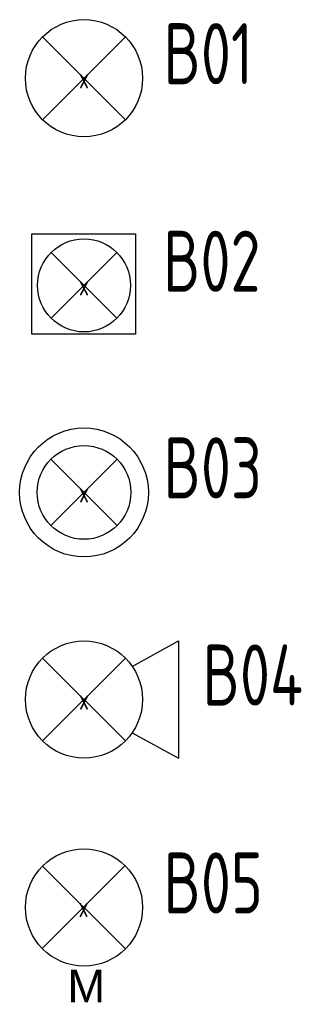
# Model space of a CAD drawing. Header units: metres. Extents: x -162 to 83385, y -62392 to -1971.
# Drawn here: x -35 to 658, y -24401 to -21987 of the extents above; entities that cross this region are included whole.
import ezdxf
from ezdxf.enums import TextEntityAlignment as Align
from ezdxf.lldxf.tags import DXFTag

# ---------------------------------------------------------------- set-up
doc = ezdxf.new("R2010")
doc.units = ezdxf.units.M
doc.header["$LTSCALE"] = 0.5
for name, color, linetype, lineweight in [('ELIN_Attribut_01_Produkt_ID', 7, 'Continuous', 0), ('ELIN_Attribut_02_Stromkreis', 7, 'Continuous', 0), ('ELIN_Attribut_03_Verteilerbereich', 7, 'Continuous', 0), ('ELIN_Attribut_04_Montagehoehe', 7, 'Continuous', 0), ('ELIN_Attribut_05_Montageart', 7, 'Continuous', 0), ('ELIN_Attribut_06_Tuernummer', 7, 'Continuous', 0), ('ELIN_Attribut_07_Bemerkung', 7, 'Continuous', 0), ('ELIN_Attribut_08_Adresse', 7, 'Continuous', 0), ('ELIN_Attribut_10_AKZ1', 7, 'Continuous', 0), ('ELIN_Attribut_11_AKZ2', 7, 'Continuous', 0), ('ELIN_Attribut_12_Sonstiges1', 7, 'Continuous', 0), ('ELIN_Attribut_13_Sonstiges2', 7, 'Continuous', 0), ('ELIN_Attribut_14_Bauteil', 7, 'Continuous', 0), ('ELIN_Attribut_15_Ebene', 7, 'Continuous', 0), ('ELIN_Attribut_16_Raumnummer', 7, 'Continuous', 0), ('ELIN_Attribut_17_Raumname', 7, 'Continuous', 0), ('ELIN_Attribut_18_Montageabschnitt', 7, 'Continuous', 0), ('ELIN_Attribut_Basispunkt', 2, 'Continuous', 0), ('ELIN_Attribute_GEMOS', 11, 'Continuous', 0), ('ELIN_BMA_BO_Brandmeldeanlage', 10, 'Continuous', 0), ('ELIN_BMA_DE_Brandmeldeanlage', 10, 'Continuous', 0)]:
    doc.layers.add(name, color=color, linetype=linetype, lineweight=lineweight)
doc.layers.get('0').off()
doc.styles.add('ELIN_Attribute', font='isocp.shx', dxfattribs={"width": 0.8})
tags = doc.linetypes.add('STRICHPUNKT2', pattern=[12.7, 6.35, -3.175, 0, -3.175]).pattern_tags.tags
tags[10:11] = [DXFTag(74, 4), DXFTag(75, 0), DXFTag(340, '0'), DXFTag(46, 1.0), DXFTag(50, 0.0), DXFTag(44, 0.0), DXFTag(45, 0.0)]
tags[8:9] = [DXFTag(74, 4), DXFTag(75, 0), DXFTag(340, '0'), DXFTag(46, 1.0), DXFTag(50, 0.0), DXFTag(44, 0.0), DXFTag(45, 0.0)]
tags[6:7] = [DXFTag(74, 4), DXFTag(75, 0), DXFTag(340, '0'), DXFTag(46, 1.0), DXFTag(50, 0.0), DXFTag(44, 0.0), DXFTag(45, 0.0)]
tags[4:5] = [DXFTag(74, 4), DXFTag(75, 0), DXFTag(340, '0'), DXFTag(46, 1.0), DXFTag(50, 0.0), DXFTag(44, 0.0), DXFTag(45, 0.0)]

# ---------------------------------------------------------------- blocks, each defined once
blk = doc.blocks.new('ELIN_BMA_optischer Rauchmelder')
at = {"color": 0}
for p, q in [((-101.8, 101.8), (101.8, -101.8)), ((-101.8, -101.8), (101.8, 101.8))]:
    blk.add_line(p, q, dxfattribs=at)
blk.add_circle((0, 0), 144, dxfattribs=at)
at = {"layer": 'ELIN_Attribut_01_Produkt_ID', "style": 'ELIN_Attribute', "width": 0.8, "flags": 8}
blk.add_attdef('01_PRODUKT_ID', (195.8, -14.6, 0), '', height=150, dxfattribs=at)
at = {"layer": 'ELIN_Attribut_02_Stromkreis', "style": 'ELIN_Attribute', "width": 0.8, "flags": 8}
blk.add_attdef('02_STROMKREIS', (195.8, 185.4, 0), '', height=150, dxfattribs=at)
at = {"layer": 'ELIN_Attribut_03_Verteilerbereich', "style": 'ELIN_Attribute', "width": 0.8, "flags": 8}
blk.add_attdef('03_VERTEILERBEREICH', (195.8, -404.4, 0), '', height=125, dxfattribs=at)
at = {"layer": 'ELIN_Attribut_04_Montagehoehe', "style": 'ELIN_Attribute', "width": 0.8, "flags": 8}
blk.add_attdef('04_MONTAGEHOEHE', text='', height=125, dxfattribs=at).set_placement((-209.7, -14.6, 0), align=Align.RIGHT)
at = {"layer": 'ELIN_Attribut_05_Montageart', "style": 'ELIN_Attribute', "width": 0.8, "flags": 8}
blk.add_attdef('05_MONTAGEART', (195.8, -204.4, 0), '', height=125, dxfattribs=at)
at = {"layer": 'ELIN_Attribut_06_Tuernummer', "style": 'ELIN_Attribute', "width": 0.8, "flags": 8}
blk.add_attdef('06_TUERNUMMER', text='', height=125, dxfattribs=at).set_placement((-209.7, -214.6, 0), align=Align.RIGHT)
at = {"layer": 'ELIN_Attribut_07_Bemerkung', "style": 'ELIN_Attribute', "width": 0.8, "flags": 8}
blk.add_attdef('07_BEMERKUNG', (198.4, -844.5, 0), '', height=125, dxfattribs=at)
at = {"layer": 'ELIN_Attribut_08_Adresse', "style": 'ELIN_Attribute', "width": 0.8, "flags": 8}
blk.add_attdef('08_ADRESSE', (198.4, -1100.6, 0), '', height=125, dxfattribs=at)
at = {"layer": 'ELIN_Attribut_10_AKZ1', "style": 'ELIN_Attribute', "width": 0.8, "flags": 8}
blk.add_attdef('10_AKZ1', (195.8, -1466.6, 0), '', height=125, dxfattribs=at)
at = {"layer": 'ELIN_Attribut_11_AKZ2', "style": 'ELIN_Attribute', "width": 0.8, "flags": 8}
blk.add_attdef('11_AKZ2', (195.8, -1622.9, 0), '', height=125, dxfattribs=at)
at = {"layer": 'ELIN_Attribut_12_Sonstiges1', "style": 'ELIN_Attribute', "width": 0.8, "flags": 8}
blk.add_attdef('12_SONSTIGES1', (198.4, -2000.7, 0), '', height=125, dxfattribs=at)
at = {"layer": 'ELIN_Attribut_13_Sonstiges2', "style": 'ELIN_Attribute', "width": 0.8, "flags": 8}
blk.add_attdef('13_SONSTIGES2', (198.4, -2151.6, 0), '', height=125, dxfattribs=at)
at = {"layer": 'ELIN_Attribut_14_Bauteil', "style": 'ELIN_Attribute', "width": 0.8, "flags": 8}
blk.add_attdef('14_BAUTEIL', (198.4, -2971.1, 0), '', height=125, dxfattribs=at)
at = {"layer": 'ELIN_Attribut_15_Ebene', "style": 'ELIN_Attribute', "width": 0.8, "flags": 8}
blk.add_attdef('15_EBENE', (198.4, -3118.3, 0), '', height=125, dxfattribs=at)
at = {"layer": 'ELIN_Attribut_16_Raumnummer', "style": 'ELIN_Attribute', "width": 0.8, "flags": 8}
blk.add_attdef('16_RAUMNUMMER', (198.4, -3312.6, 0), '', height=125, dxfattribs=at)
at = {"layer": 'ELIN_Attribut_17_Raumname', "style": 'ELIN_Attribute', "width": 0.8, "flags": 8}
blk.add_attdef('17_RAUMNAME', (198.4, -3469.1, 0), '', height=125, dxfattribs=at)
at = {"layer": 'ELIN_Attribut_18_Montageabschnitt', "style": 'ELIN_Attribute', "width": 0.8, "flags": 8}
blk.add_attdef('18_MONTAGEABSCHNITT', (198.4, -3670.1, 0), '', height=125, dxfattribs=at)
at = {"layer": 'ELIN_Attribut_Basispunkt', "style": 'ELIN_Attribute', "width": 0.8, "flags": 8}
blk.add_attdef('Basispunkt', text='', height=50, dxfattribs=at).set_placement((0, 0), align=Align.MIDDLE)
at = {"layer": 'ELIN_Attribute_GEMOS', "style": 'ELIN_Attribute', "width": 0.6, "flags": 8}
for tag, p in [('G01_PRO02ID', (1620.5, 183.6)), ('G02_BEZEICHNUNG', (1620.5, -14.6, 0)), ('G03_DESCRIPTION', (1620.5, -204.4, 0)), ('G04_GEMOS-SYMBOL', (1623.8, -404.4, 0)), ('G05_GEMOS-TYP', (1623.8, -604.4, 0)), ('G06_ORTSKENNUNG', (1620.5, -804.4, 0)), ('G08_FREI1', (1620.5, -1004.4, 0)), ('G08_FREI2', (1620.5, -1204.4, 0))]:
    blk.add_attdef(tag, p, '', height=125, dxfattribs=at)
blk = doc.blocks.new('ELIN_BMA_ZWD-Melder')
at = {"color": 0}
for p, q in [((-80.9, 80.9), (80.9, -80.9)), ((80.9, 80.9), (-80.9, -80.9))]:
    blk.add_line(p, q, dxfattribs=at)
at = {"color": 0, "linetype": 'STRICHPUNKT2'}
blk.add_lwpolyline([(-128.5, 126.3), (126.3, 126.3), (126.3, -120.1), (-128.5, -120.1)], close=True, dxfattribs=at)
at = {"color": 0}
blk.add_circle((0, 0), 114.4, dxfattribs=at)
at = {"layer": 'ELIN_Attribut_01_Produkt_ID', "style": 'ELIN_Attribute', "width": 0.8, "flags": 8}
blk.add_attdef('01_PRODUKT_ID', (194.7, -15.7, 0), '', height=150, dxfattribs=at)
at = {"layer": 'ELIN_Attribut_02_Stromkreis', "style": 'ELIN_Attribute', "width": 0.8, "flags": 8}
blk.add_attdef('02_STROMKREIS', (194.7, 184.3, 0), '', height=150, dxfattribs=at)
at = {"layer": 'ELIN_Attribut_03_Verteilerbereich', "style": 'ELIN_Attribute', "width": 0.8, "flags": 8}
blk.add_attdef('03_VERTEILERBEREICH', (194.7, -405.5, 0), '', height=125, dxfattribs=at)
at = {"layer": 'ELIN_Attribut_04_Montagehoehe', "style": 'ELIN_Attribute', "width": 0.8, "flags": 8}
blk.add_attdef('04_MONTAGEHOEHE', text='', height=125, dxfattribs=at).set_placement((-210.8, -15.7, 0), align=Align.RIGHT)
at = {"layer": 'ELIN_Attribut_05_Montageart', "style": 'ELIN_Attribute', "width": 0.8, "flags": 8}
blk.add_attdef('05_MONTAGEART', (194.7, -205.5, 0), '', height=125, dxfattribs=at)
at = {"layer": 'ELIN_Attribut_06_Tuernummer', "style": 'ELIN_Attribute', "width": 0.8, "flags": 8}
blk.add_attdef('06_TUERNUMMER', text='', height=125, dxfattribs=at).set_placement((-210.8, -215.7, 0), align=Align.RIGHT)
at = {"layer": 'ELIN_Attribut_07_Bemerkung', "style": 'ELIN_Attribute', "width": 0.8, "flags": 8}
blk.add_attdef('07_BEMERKUNG', (197.3, -845.6, 0), '', height=125, dxfattribs=at)
at = {"layer": 'ELIN_Attribut_08_Adresse', "style": 'ELIN_Attribute', "width": 0.8, "flags": 8}
blk.add_attdef('08_ADRESSE', (197.3, -1101.7, 0), '', height=125, dxfattribs=at)
at = {"layer": 'ELIN_Attribut_10_AKZ1', "style": 'ELIN_Attribute', "width": 0.8, "flags": 8}
blk.add_attdef('10_AKZ1', (194.7, -1467.7, 0), '', height=125, dxfattribs=at)
at = {"layer": 'ELIN_Attribut_11_AKZ2', "style": 'ELIN_Attribute', "width": 0.8, "flags": 8}
blk.add_attdef('11_AKZ2', (194.7, -1624, 0), '', height=125, dxfattribs=at)
at = {"layer": 'ELIN_Attribut_12_Sonstiges1', "style": 'ELIN_Attribute', "width": 0.8, "flags": 8}
blk.add_attdef('12_SONSTIGES1', (197.3, -2001.8, 0), '', height=125, dxfattribs=at)
at = {"layer": 'ELIN_Attribut_13_Sonstiges2', "style": 'ELIN_Attribute', "width": 0.8, "flags": 8}
blk.add_attdef('13_SONSTIGES2', (197.3, -2152.7, 0), '', height=125, dxfattribs=at)
at = {"layer": 'ELIN_Attribut_14_Bauteil', "style": 'ELIN_Attribute', "width": 0.8, "flags": 8}
blk.add_attdef('14_BAUTEIL', (197.3, -2972.2, 0), '', height=125, dxfattribs=at)
at = {"layer": 'ELIN_Attribut_15_Ebene', "style": 'ELIN_Attribute', "width": 0.8, "flags": 8}
blk.add_attdef('15_EBENE', (197.3, -3119.4, 0), '', height=125, dxfattribs=at)
at = {"layer": 'ELIN_Attribut_16_Raumnummer', "style": 'ELIN_Attribute', "width": 0.8, "flags": 8}
blk.add_attdef('16_RAUMNUMMER', (197.3, -3313.7, 0), '', height=125, dxfattribs=at)
at = {"layer": 'ELIN_Attribut_17_Raumname', "style": 'ELIN_Attribute', "width": 0.8, "flags": 8}
blk.add_attdef('17_RAUMNAME', (197.3, -3470.2, 0), '', height=125, dxfattribs=at)
at = {"layer": 'ELIN_Attribut_18_Montageabschnitt', "style": 'ELIN_Attribute', "width": 0.8, "flags": 8}
blk.add_attdef('18_MONTAGEABSCHNITT', (197.3, -3671.2, 0), '', height=125, dxfattribs=at)
at = {"layer": 'ELIN_Attribut_Basispunkt', "style": 'ELIN_Attribute', "width": 0.8, "flags": 8}
blk.add_attdef('Basispunkt', text='', height=50, dxfattribs=at).set_placement((0, 0), align=Align.MIDDLE)
at = {"layer": 'ELIN_Attribute_GEMOS', "style": 'ELIN_Attribute', "width": 0.6, "flags": 8}
for tag, p in [('G01_PRO02ID', (1619.4, 182.5)), ('G02_BEZEICHNUNG', (1619.4, -15.7, 0)), ('G03_DESCRIPTION', (1619.4, -205.5, 0)), ('G04_GEMOS-SYMBOL', (1622.7, -405.5, 0)), ('G05_GEMOS-TYP', (1622.7, -605.5, 0)), ('G06_ORTSKENNUNG', (1619.4, -805.5, 0)), ('G08_FREI1', (1619.4, -1005.5, 0)), ('G08_FREI2', (1619.4, -1205.5, 0))]:
    blk.add_attdef(tag, p, '', height=125, dxfattribs=at)
blk = doc.blocks.new('ELIN_BMA_ZWB-Melder')
at = {"color": 0}
for p, q in [((-81.5, -81.5), (81.5, 81.5)), ((-81.5, 81.5), (81.5, -81.5))]:
    blk.add_line(p, q, dxfattribs=at)
for radius in [158.4, 115.2]:
    blk.add_circle((0, 0), radius, dxfattribs=at)
at = {"layer": 'ELIN_Attribut_01_Produkt_ID', "style": 'ELIN_Attribute', "width": 0.8, "flags": 8}
blk.add_attdef('01_PRODUKT_ID', (195.8, -14.6, 0), '', height=150, dxfattribs=at)
at = {"layer": 'ELIN_Attribut_02_Stromkreis', "style": 'ELIN_Attribute', "width": 0.8, "flags": 8}
blk.add_attdef('02_STROMKREIS', (195.8, 185.4, 0), '', height=150, dxfattribs=at)
at = {"layer": 'ELIN_Attribut_03_Verteilerbereich', "style": 'ELIN_Attribute', "width": 0.8, "flags": 8}
blk.add_attdef('03_VERTEILERBEREICH', (195.8, -404.4, 0), '', height=125, dxfattribs=at)
at = {"layer": 'ELIN_Attribut_04_Montagehoehe', "style": 'ELIN_Attribute', "width": 0.8, "flags": 8}
blk.add_attdef('04_MONTAGEHOEHE', text='', height=125, dxfattribs=at).set_placement((-209.7, -14.6, 0), align=Align.RIGHT)
at = {"layer": 'ELIN_Attribut_05_Montageart', "style": 'ELIN_Attribute', "width": 0.8, "flags": 8}
blk.add_attdef('05_MONTAGEART', (195.8, -204.4, 0), '', height=125, dxfattribs=at)
at = {"layer": 'ELIN_Attribut_06_Tuernummer', "style": 'ELIN_Attribute', "width": 0.8, "flags": 8}
blk.add_attdef('06_TUERNUMMER', text='', height=125, dxfattribs=at).set_placement((-209.7, -214.6, 0), align=Align.RIGHT)
at = {"layer": 'ELIN_Attribut_07_Bemerkung', "style": 'ELIN_Attribute', "width": 0.8, "flags": 8}
blk.add_attdef('07_BEMERKUNG', (198.4, -844.5, 0), '', height=125, dxfattribs=at)
at = {"layer": 'ELIN_Attribut_08_Adresse', "style": 'ELIN_Attribute', "width": 0.8, "flags": 8}
blk.add_attdef('08_ADRESSE', (198.4, -1100.6, 0), '', height=125, dxfattribs=at)
at = {"layer": 'ELIN_Attribut_10_AKZ1', "style": 'ELIN_Attribute', "width": 0.8, "flags": 8}
blk.add_attdef('10_AKZ1', (195.8, -1466.6, 0), '', height=125, dxfattribs=at)
at = {"layer": 'ELIN_Attribut_11_AKZ2', "style": 'ELIN_Attribute', "width": 0.8, "flags": 8}
blk.add_attdef('11_AKZ2', (195.8, -1622.9, 0), '', height=125, dxfattribs=at)
at = {"layer": 'ELIN_Attribut_12_Sonstiges1', "style": 'ELIN_Attribute', "width": 0.8, "flags": 8}
blk.add_attdef('12_SONSTIGES1', (198.4, -2000.7, 0), '', height=125, dxfattribs=at)
at = {"layer": 'ELIN_Attribut_13_Sonstiges2', "style": 'ELIN_Attribute', "width": 0.8, "flags": 8}
blk.add_attdef('13_SONSTIGES2', (198.4, -2151.6, 0), '', height=125, dxfattribs=at)
at = {"layer": 'ELIN_Attribut_14_Bauteil', "style": 'ELIN_Attribute', "width": 0.8, "flags": 8}
blk.add_attdef('14_BAUTEIL', (198.4, -2971.1, 0), '', height=125, dxfattribs=at)
at = {"layer": 'ELIN_Attribut_15_Ebene', "style": 'ELIN_Attribute', "width": 0.8, "flags": 8}
blk.add_attdef('15_EBENE', (198.4, -3118.3, 0), '', height=125, dxfattribs=at)
at = {"layer": 'ELIN_Attribut_16_Raumnummer', "style": 'ELIN_Attribute', "width": 0.8, "flags": 8}
blk.add_attdef('16_RAUMNUMMER', (198.4, -3312.6, 0), '', height=125, dxfattribs=at)
at = {"layer": 'ELIN_Attribut_17_Raumname', "style": 'ELIN_Attribute', "width": 0.8, "flags": 8}
blk.add_attdef('17_RAUMNAME', (198.4, -3469.1, 0), '', height=125, dxfattribs=at)
at = {"layer": 'ELIN_Attribut_18_Montageabschnitt', "style": 'ELIN_Attribute', "width": 0.8, "flags": 8}
blk.add_attdef('18_MONTAGEABSCHNITT', (198.4, -3670.1, 0), '', height=125, dxfattribs=at)
at = {"layer": 'ELIN_Attribut_Basispunkt', "style": 'ELIN_Attribute', "width": 0.8, "flags": 8}
blk.add_attdef('Basispunkt', text='', height=50, dxfattribs=at).set_placement((0, 0), align=Align.MIDDLE)
at = {"layer": 'ELIN_Attribute_GEMOS', "style": 'ELIN_Attribute', "width": 0.6, "flags": 8}
for tag, p in [('G01_PRO02ID', (1620.5, 183.6)), ('G02_BEZEICHNUNG', (1620.5, -14.6, 0)), ('G03_DESCRIPTION', (1620.5, -204.4, 0)), ('G04_GEMOS-SYMBOL', (1623.8, -404.4, 0)), ('G05_GEMOS-TYP', (1623.8, -604.4, 0)), ('G06_ORTSKENNUNG', (1620.5, -804.4, 0)), ('G08_FREI1', (1620.5, -1004.4, 0)), ('G08_FREI2', (1620.5, -1204.4, 0))]:
    blk.add_attdef(tag, p, '', height=125, dxfattribs=at)
blk = doc.blocks.new('ELIN_BMA_Brandmelder mit Sirene')
at = {"color": 0}
for p, q in [((118.7, 81.5), (232.8, 144)), ((232.8, 144), (232.8, -144)), ((-101.8, -101.8), (101.8, 101.8)), ((-101.8, 101.8), (101.8, -101.8)), ((-101.8, -101.8), (101.8, 101.8)), ((118.7, -81.5), (232.8, -144))]:
    blk.add_line(p, q, dxfattribs=at)
blk.add_circle((0, 0), 144, dxfattribs=at)
at = {"layer": 'ELIN_Attribut_01_Produkt_ID', "style": 'ELIN_Attribute', "width": 0.8, "flags": 8}
blk.add_attdef('01_PRODUKT_ID', (291.8, -14.6, 0), '', height=150, dxfattribs=at)
at = {"layer": 'ELIN_Attribut_02_Stromkreis', "style": 'ELIN_Attribute', "width": 0.8, "flags": 8}
blk.add_attdef('02_STROMKREIS', (291.8, 185.4, 0), '', height=150, dxfattribs=at)
at = {"layer": 'ELIN_Attribut_03_Verteilerbereich', "style": 'ELIN_Attribute', "width": 0.8, "flags": 8}
blk.add_attdef('03_VERTEILERBEREICH', (291.8, -404.4, 0), '', height=125, dxfattribs=at)
at = {"layer": 'ELIN_Attribut_04_Montagehoehe', "style": 'ELIN_Attribute', "width": 0.8, "flags": 8}
blk.add_attdef('04_MONTAGEHOEHE', text='', height=125, dxfattribs=at).set_placement((-209.7, -14.6, 0), align=Align.RIGHT)
at = {"layer": 'ELIN_Attribut_05_Montageart', "style": 'ELIN_Attribute', "width": 0.8, "flags": 8}
blk.add_attdef('05_MONTAGEART', (291.8, -204.4, 0), '', height=125, dxfattribs=at)
at = {"layer": 'ELIN_Attribut_06_Tuernummer', "style": 'ELIN_Attribute', "width": 0.8, "flags": 8}
blk.add_attdef('06_TUERNUMMER', text='', height=125, dxfattribs=at).set_placement((-209.7, -214.6, 0), align=Align.RIGHT)
at = {"layer": 'ELIN_Attribut_07_Bemerkung', "style": 'ELIN_Attribute', "width": 0.8, "flags": 8}
blk.add_attdef('07_BEMERKUNG', (294.5, -844.5, 0), '', height=125, dxfattribs=at)
at = {"layer": 'ELIN_Attribut_08_Adresse', "style": 'ELIN_Attribute', "width": 0.8, "flags": 8}
blk.add_attdef('08_ADRESSE', (294.5, -1100.6, 0), '', height=125, dxfattribs=at)
at = {"layer": 'ELIN_Attribut_10_AKZ1', "style": 'ELIN_Attribute', "width": 0.8, "flags": 8}
blk.add_attdef('10_AKZ1', (291.8, -1466.6, 0), '', height=125, dxfattribs=at)
at = {"layer": 'ELIN_Attribut_11_AKZ2', "style": 'ELIN_Attribute', "width": 0.8, "flags": 8}
blk.add_attdef('11_AKZ2', (291.8, -1622.9, 0), '', height=125, dxfattribs=at)
at = {"layer": 'ELIN_Attribut_12_Sonstiges1', "style": 'ELIN_Attribute', "width": 0.8, "flags": 8}
blk.add_attdef('12_SONSTIGES1', (294.5, -2000.7, 0), '', height=125, dxfattribs=at)
at = {"layer": 'ELIN_Attribut_13_Sonstiges2', "style": 'ELIN_Attribute', "width": 0.8, "flags": 8}
blk.add_attdef('13_SONSTIGES2', (294.5, -2151.6, 0), '', height=125, dxfattribs=at)
at = {"layer": 'ELIN_Attribut_14_Bauteil', "style": 'ELIN_Attribute', "width": 0.8, "flags": 8}
blk.add_attdef('14_BAUTEIL', (294.5, -2971.1, 0), '', height=125, dxfattribs=at)
at = {"layer": 'ELIN_Attribut_15_Ebene', "style": 'ELIN_Attribute', "width": 0.8, "flags": 8}
blk.add_attdef('15_EBENE', (294.5, -3118.3, 0), '', height=125, dxfattribs=at)
at = {"layer": 'ELIN_Attribut_16_Raumnummer', "style": 'ELIN_Attribute', "width": 0.8, "flags": 8}
blk.add_attdef('16_RAUMNUMMER', (294.5, -3312.6, 0), '', height=125, dxfattribs=at)
at = {"layer": 'ELIN_Attribut_17_Raumname', "style": 'ELIN_Attribute', "width": 0.8, "flags": 8}
blk.add_attdef('17_RAUMNAME', (294.5, -3469.1, 0), '', height=125, dxfattribs=at)
at = {"layer": 'ELIN_Attribut_18_Montageabschnitt', "style": 'ELIN_Attribute', "width": 0.8, "flags": 8}
blk.add_attdef('18_MONTAGEABSCHNITT', (294.5, -3670.1, 0), '', height=125, dxfattribs=at)
at = {"layer": 'ELIN_Attribut_Basispunkt', "style": 'ELIN_Attribute', "width": 0.8, "flags": 8}
blk.add_attdef('Basispunkt', text='', height=50, dxfattribs=at).set_placement((0, 0), align=Align.MIDDLE)
at = {"layer": 'ELIN_Attribute_GEMOS', "style": 'ELIN_Attribute', "width": 0.6, "flags": 8}
for tag, p in [('G01_PRO02ID', (1716.5, 183.6)), ('G02_BEZEICHNUNG', (1716.5, -14.6, 0)), ('G03_DESCRIPTION', (1716.5, -204.4, 0)), ('G04_GEMOS-SYMBOL', (1719.9, -404.4, 0)), ('G05_GEMOS-TYP', (1719.9, -604.4, 0)), ('G06_ORTSKENNUNG', (1716.5, -804.4, 0)), ('G08_FREI1', (1716.5, -1004.4, 0)), ('G08_FREI2', (1716.5, -1204.4, 0))]:
    blk.add_attdef(tag, p, '', height=125, dxfattribs=at)
blk = doc.blocks.new('ELIN_BMA_Multisensormelder O²T')
at = {"color": 0}
for p, q in [((-102.1, -102.1), (101.5, 101.5)), ((-100.8, 100.8), (102.9, -102.9))]:
    blk.add_line(p, q, dxfattribs=at)
blk.add_circle((1, -1), 144, dxfattribs=at)
at = {"lineweight": 0, "insert": (-40, -154.2), "char_height": 80, "attachment_point": 1}
blk.add_mtext_dynamic_manual_height_columns('{\\fArial|b0|i0|c0|p34;M}', width=240.068, gutter_width=100, heights=[0], dxfattribs=at)
at = {"layer": 'ELIN_Attribut_01_Produkt_ID', "style": 'ELIN_Attribute', "width": 0.8, "flags": 8}
blk.add_attdef('01_PRODUKT_ID', (196.8, -15.6, 0), '', height=150, dxfattribs=at)
at = {"layer": 'ELIN_Attribut_02_Stromkreis', "style": 'ELIN_Attribute', "width": 0.8, "flags": 8}
blk.add_attdef('02_STROMKREIS', (196.8, 184.4, 0), '', height=150, dxfattribs=at)
at = {"layer": 'ELIN_Attribut_03_Verteilerbereich', "style": 'ELIN_Attribute', "width": 0.8, "flags": 8}
blk.add_attdef('03_VERTEILERBEREICH', (196.8, -405.4, 0), '', height=125, dxfattribs=at)
at = {"layer": 'ELIN_Attribut_04_Montagehoehe', "style": 'ELIN_Attribute', "width": 0.8, "flags": 8}
blk.add_attdef('04_MONTAGEHOEHE', text='', height=125, dxfattribs=at).set_placement((-208.7, -15.6, 0), align=Align.RIGHT)
at = {"layer": 'ELIN_Attribut_05_Montageart', "style": 'ELIN_Attribute', "width": 0.8, "flags": 8}
blk.add_attdef('05_MONTAGEART', (196.8, -205.4, 0), '', height=125, dxfattribs=at)
at = {"layer": 'ELIN_Attribut_06_Tuernummer', "style": 'ELIN_Attribute', "width": 0.8, "flags": 8}
blk.add_attdef('06_TUERNUMMER', text='', height=125, dxfattribs=at).set_placement((-208.7, -215.6, 0), align=Align.RIGHT)
at = {"layer": 'ELIN_Attribut_07_Bemerkung', "style": 'ELIN_Attribute', "width": 0.8, "flags": 8}
blk.add_attdef('07_BEMERKUNG', (199.5, -845.6, 0), '', height=125, dxfattribs=at)
at = {"layer": 'ELIN_Attribut_08_Adresse', "style": 'ELIN_Attribute', "width": 0.8, "flags": 8}
blk.add_attdef('08_ADRESSE', (199.5, -1101.6, 0), '', height=125, dxfattribs=at)
at = {"layer": 'ELIN_Attribut_10_AKZ1', "style": 'ELIN_Attribute', "width": 0.8, "flags": 8}
blk.add_attdef('10_AKZ1', (196.8, -1467.7, 0), '', height=125, dxfattribs=at)
at = {"layer": 'ELIN_Attribut_11_AKZ2', "style": 'ELIN_Attribute', "width": 0.8, "flags": 8}
blk.add_attdef('11_AKZ2', (196.8, -1624, 0), '', height=125, dxfattribs=at)
at = {"layer": 'ELIN_Attribut_12_Sonstiges1', "style": 'ELIN_Attribute', "width": 0.8, "flags": 8}
blk.add_attdef('12_SONSTIGES1', (199.5, -2001.7, 0), '', height=125, dxfattribs=at)
at = {"layer": 'ELIN_Attribut_13_Sonstiges2', "style": 'ELIN_Attribute', "width": 0.8, "flags": 8}
blk.add_attdef('13_SONSTIGES2', (199.5, -2152.6, 0), '', height=125, dxfattribs=at)
at = {"layer": 'ELIN_Attribut_14_Bauteil', "style": 'ELIN_Attribute', "width": 0.8, "flags": 8}
blk.add_attdef('14_BAUTEIL', (199.5, -2972.1, 0), '', height=125, dxfattribs=at)
at = {"layer": 'ELIN_Attribut_15_Ebene', "style": 'ELIN_Attribute', "width": 0.8, "flags": 8}
blk.add_attdef('15_EBENE', (199.5, -3119.3, 0), '', height=125, dxfattribs=at)
at = {"layer": 'ELIN_Attribut_16_Raumnummer', "style": 'ELIN_Attribute', "width": 0.8, "flags": 8}
blk.add_attdef('16_RAUMNUMMER', (199.5, -3313.7, 0), '', height=125, dxfattribs=at)
at = {"layer": 'ELIN_Attribut_17_Raumname', "style": 'ELIN_Attribute', "width": 0.8, "flags": 8}
blk.add_attdef('17_RAUMNAME', (199.5, -3470.2, 0), '', height=125, dxfattribs=at)
at = {"layer": 'ELIN_Attribut_18_Montageabschnitt', "style": 'ELIN_Attribute', "width": 0.8, "flags": 8}
blk.add_attdef('18_MONTAGEABSCHNITT', (199.5, -3671.1, 0), '', height=125, dxfattribs=at)
at = {"layer": 'ELIN_Attribut_Basispunkt', "style": 'ELIN_Attribute', "width": 0.8, "flags": 8}
blk.add_attdef('Basispunkt', text='', height=50, dxfattribs=at).set_placement((0, 0), align=Align.MIDDLE)
at = {"layer": 'ELIN_Attribute_GEMOS', "style": 'ELIN_Attribute', "width": 0.6, "flags": 8}
for tag, p in [('G01_PRO02ID', (1621.5, 182.6)), ('G02_BEZEICHNUNG', (1621.5, -15.6, 0)), ('G03_DESCRIPTION', (1621.5, -205.4, 0)), ('G04_GEMOS-SYMBOL', (1624.8, -405.4, 0)), ('G05_GEMOS-TYP', (1624.8, -605.4, 0)), ('G06_ORTSKENNUNG', (1621.5, -805.4, 0)), ('G08_FREI1', (1621.5, -1005.4, 0)), ('G08_FREI2', (1621.5, -1205.4, 0))]:
    blk.add_attdef(tag, p, '', height=125, dxfattribs=at)

msp = doc.modelspace()

# ---------------------------------------------------------------- block references
at = {"layer": 'ELIN_BMA_BO_Brandmeldeanlage', "lineweight": 0}
ref = msp.add_blockref('ELIN_BMA_ZWB-Melder', (123.2, -23148.4), dxfattribs=at)
ref.add_attrib('01_PRODUKT_ID', 'B03', (319, -23163, 0), dxfattribs={"layer": 'ELIN_Attribut_01_Produkt_ID', "height": 150, "style": 'ELIN_Attribute', "width": 0.8})
ref.add_attrib('Basispunkt', 'x', dxfattribs={"layer": 'ELIN_Attribut_Basispunkt', "height": 50, "style": 'ELIN_Attribute', "width": 0.8}).set_placement((123.2, -23148.4), align=Align.MIDDLE)
at = {"layer": 'ELIN_BMA_DE_Brandmeldeanlage', "lineweight": 0}
ref = msp.add_blockref('ELIN_BMA_optischer Rauchmelder', (123.2, -22130.5), dxfattribs=at)
ref.add_attrib('01_PRODUKT_ID', 'B01', (319, -22145.1, 0), dxfattribs={"layer": 'ELIN_Attribut_01_Produkt_ID', "height": 150, "style": 'ELIN_Attribute', "width": 0.8})
ref.add_attrib('Basispunkt', 'x', dxfattribs={"layer": 'ELIN_Attribut_Basispunkt', "height": 50, "style": 'ELIN_Attribute', "width": 0.8}).set_placement((123.2, -22130.5), align=Align.MIDDLE)
ref = msp.add_blockref('ELIN_BMA_ZWD-Melder', (123.2, -22639.5), dxfattribs=at)
ref.add_attrib('01_PRODUKT_ID', 'B02', (317.9, -22655.2, 0), dxfattribs={"layer": 'ELIN_Attribut_01_Produkt_ID', "height": 150, "style": 'ELIN_Attribute', "width": 0.8})
ref.add_attrib('Basispunkt', 'x', dxfattribs={"layer": 'ELIN_Attribut_Basispunkt', "height": 50, "style": 'ELIN_Attribute', "width": 0.8}).set_placement((123.2, -22639.5), align=Align.MIDDLE)
ref = msp.add_blockref('ELIN_BMA_Brandmelder mit Sirene', (123.2, -23657.3), dxfattribs=at)
ref.add_attrib('01_PRODUKT_ID', 'B04', (415, -23672, 0), dxfattribs={"layer": 'ELIN_Attribut_01_Produkt_ID', "height": 150, "style": 'ELIN_Attribute', "width": 0.8})
ref.add_attrib('Basispunkt', 'x', dxfattribs={"layer": 'ELIN_Attribut_Basispunkt', "height": 50, "style": 'ELIN_Attribute', "width": 0.8}).set_placement((123.2, -23657.3), align=Align.MIDDLE)
ref = msp.add_blockref('ELIN_BMA_Multisensormelder O²T', (122.2, -24167.3), dxfattribs=at)
ref.add_attrib('01_PRODUKT_ID', 'B05', (319, -24183, 0), dxfattribs={"layer": 'ELIN_Attribut_01_Produkt_ID', "height": 150, "style": 'ELIN_Attribute', "width": 0.8})
ref.add_attrib('Basispunkt', 'x', dxfattribs={"layer": 'ELIN_Attribut_Basispunkt', "height": 50, "style": 'ELIN_Attribute', "width": 0.8}).set_placement((122.2, -24167.3), align=Align.MIDDLE)

doc.saveas('drawing.dxf')
